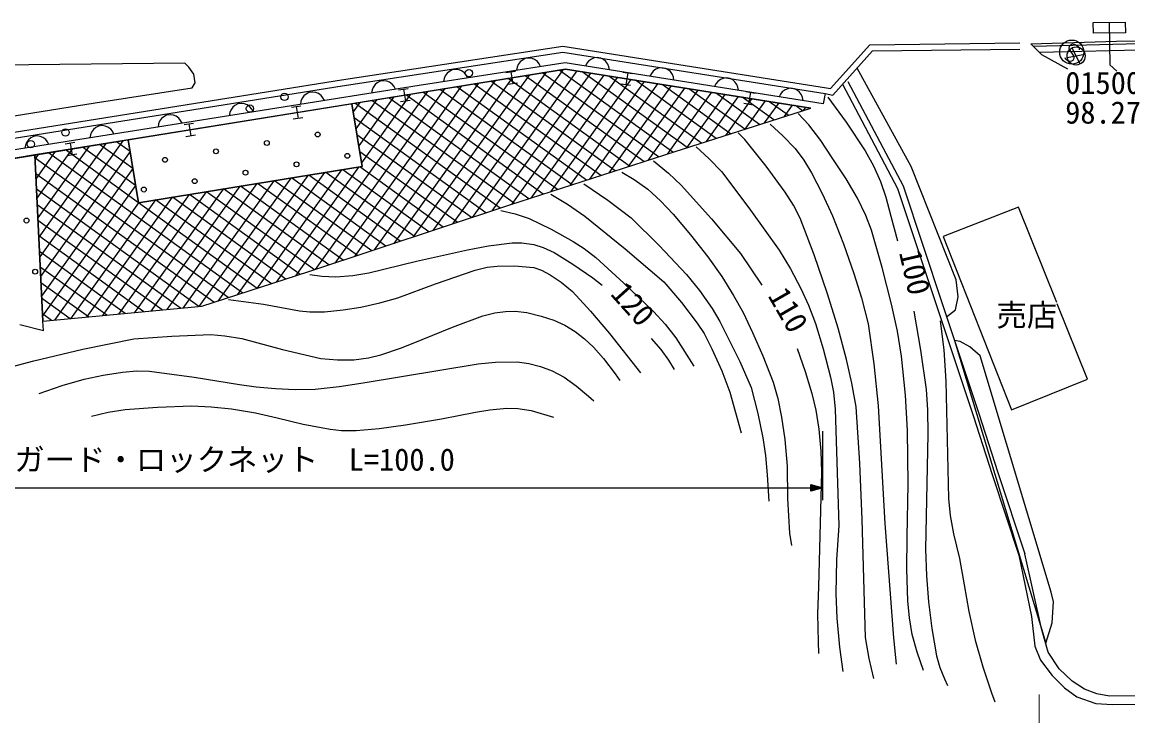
# Model space of a CAD drawing. Units: millimetres, scale not verified. Extents: x 40000 to 680000, y 20000 to 380000.
# Drawn here: x 368485 to 459416, y 234227 to 291243 of the extents above; entities that cross this region are included whole.
import ezdxf
from ezdxf.enums import TextEntityAlignment as Align

# ---------------------------------------------------------------- set-up
doc = ezdxf.new("R2010")
doc.units = ezdxf.units.MM
doc.header["$LTSCALE"] = 1000
for name, color, linetype, lineweight in [('M-BGD', 7, 'Continuous', 25), ('M-STR-HTXT', 7, 'Continuous', 13), ('M-STR-STRC', 7, 'Continuous', 25)]:
    doc.layers.add(name, color=color, linetype=linetype, lineweight=lineweight)
doc.styles.add('ＭＳ ゴシック', font='')
doc.styles.get('ＭＳ ゴシック').set_extended_font_data('MS Gothic')

msp = doc.modelspace()

# ---------------------------------------------------------------- linework, layer by layer
at = {"layer": 'M-BGD'}
for p, q in [((394737, 286495), (412941, 289280)), ((412941, 289280), (434632, 285856)), ((434965, 285786), (438193, 289390)), ((438193, 289390), (450518, 289534)), ((451438, 289463), (458475, 289667)), ((452350, 288549), (451438, 289463)), ((451637, 289264), (470651, 289733)), ((452125, 288774), (470622, 289231)), ((458475, 289667), (471637, 289870)), ((394814, 285999), (412940, 288773)), ((394814, 285999), (412940, 288773)), ((410165, 288293), (409849, 288244)), ((410415, 288250), (410165, 288293)), ((412940, 288773), (434529, 285365)), ((412940, 288773), (434529, 285365)), ((415515, 288296), (415299, 288208)), ((415764, 288338), (415515, 288296)), ((416080, 288288), (415764, 288338)), ((416305, 288171), (416080, 288288)), ((435144, 285235), (438418, 288891)), ((438418, 288891), (450524, 289032)), ((454476, 287380), (452350, 288549)), ((454422, 288327), (455889, 288597)), ((455489, 287795), (454821, 289129)), ((381878, 287877), (340930, 287416)), ((377864, 281676), (413159, 287377)), ((382199, 287554), (381878, 287877)), ((382613, 286954), (382199, 287554)), ((413159, 287377), (395601, 284541)), ((413137, 287901), (401131, 286038)), ((404162, 287362), (403846, 287313)), ((412964, 287346), (403884, 274660)), ((404412, 287319), (404162, 287362)), ((409190, 287532), (409147, 287282)), ((409278, 287749), (409190, 287532)), ((409445, 287978), (409278, 287749)), ((409624, 288128), (409445, 287978)), ((409849, 288244), (409624, 288128)), ((410631, 288162), (410415, 288250)), ((410859, 287994), (410631, 288162)), ((411008, 287814), (410859, 287994)), ((411124, 287588), (411008, 287814)), ((434371, 284533), (413137, 287901)), ((413159, 287377), (433357, 284184)), ((433357, 284184), (413159, 287377)), ((414920, 287862), (414804, 287636)), ((415070, 288041), (414920, 287862)), ((415299, 288208), (415070, 288041)), ((416484, 288020), (416305, 288171)), ((416650, 287791), (416484, 288020)), ((416737, 287574), (416650, 287791)), ((416779, 287323), (416737, 287574)), ((420607, 287366), (420379, 287199)), ((420823, 287454), (420607, 287366)), ((421073, 287496), (420823, 287454)), ((421389, 287445), (421073, 287496)), ((421613, 287329), (421389, 287445)), ((441588, 279372), (437144, 287468)), ((365608, 281858), (394737, 286495)), ((382705, 286262), (382613, 286954)), ((407396, 286446), (397426, 272517)), ((408788, 286671), (399041, 273053)), ((410180, 286896), (400655, 273589)), ((411572, 287121), (402269, 274124)), ((403187, 286601), (403144, 286351)), ((403275, 286818), (403187, 286601)), ((403442, 287047), (403275, 286818)), ((403621, 287197), (403442, 287047)), ((403846, 287313), (403621, 287197)), ((404628, 287231), (404412, 287319)), ((404856, 287063), (404628, 287231)), ((405005, 286883), (404856, 287063)), ((405120, 286657), (405005, 286883)), ((414110, 287227), (405498, 275195)), ((415216, 287052), (407113, 275731)), ((408273, 287096), (409062, 287224)), ((418441, 279401), (408441, 286615)), ((408667, 287160), (408826, 286169)), ((416322, 286877), (408726, 276265)), ((419624, 279783), (409840, 286841)), ((417428, 286702), (410327, 276782)), ((420808, 280165), (411240, 287067)), ((418534, 286528), (411928, 277299)), ((421991, 280547), (412640, 287293)), ((423178, 280927), (414540, 287159)), ((424364, 281307), (416734, 286812)), ((417891, 287137), (418681, 287012)), ((418286, 287075), (418130, 286083)), ((425551, 281687), (418927, 286465)), ((420229, 287020), (420112, 286794)), ((420379, 287199), (420229, 287020)), ((421792, 287178), (421613, 287329)), ((421959, 286949), (421792, 287178)), ((422046, 286732), (421959, 286949)), ((422087, 286481), (422046, 286732)), ((425916, 286524), (425687, 286357)), ((426132, 286612), (425916, 286524)), ((426382, 286654), (426132, 286612)), ((426698, 286603), (426382, 286654)), ((426922, 286487), (426698, 286603)), ((427101, 286336), (426922, 286487)), ((365686, 281363), (394814, 285999)), ((365686, 281363), (394814, 285999)), ((374479, 284601), (382475, 285847)), ((401131, 286038), (377726, 282314)), ((382475, 285847), (382705, 286262)), ((401827, 285547), (390977, 270388)), ((403219, 285772), (392583, 270911)), ((404611, 285997), (394197, 271446)), ((406004, 286221), (395812, 271982)), ((397259, 285666), (397218, 285416)), ((397346, 285883), (397259, 285666)), ((397513, 286113), (397346, 285883)), ((397691, 286263), (397513, 286113)), ((397916, 286380), (397691, 286263)), ((398232, 286431), (397916, 286380)), ((398481, 286389), (398232, 286431)), ((398698, 286302), (398481, 286389)), ((398926, 286135), (398698, 286302)), ((399076, 285955), (398926, 286135)), ((399193, 285730), (399076, 285955)), ((399449, 285671), (400239, 285798)), ((399844, 285735), (400003, 284744)), ((413706, 277872), (402841, 285711)), ((414890, 278255), (404241, 285937)), ((416073, 278637), (405641, 286163)), ((417257, 279019), (407041, 286389)), ((409221, 286233), (408431, 286105)), ((419639, 286353), (413529, 277815)), ((420745, 286178), (415130, 278332)), ((421851, 286003), (416731, 278849)), ((418525, 286021), (417735, 286146)), ((422957, 285828), (418332, 279366)), ((424063, 285653), (419933, 279882)), ((426738, 282066), (421121, 286118)), ((427925, 282446), (423315, 285772)), ((425537, 286178), (425421, 285952)), ((425687, 286357), (425537, 286178)), ((427267, 286107), (427101, 286336)), ((427354, 285890), (427267, 286107)), ((427396, 285639), (427354, 285890)), ((427990, 285541), (428780, 285416)), ((431224, 285682), (430996, 285515)), ((431441, 285770), (431224, 285682)), ((431690, 285812), (431441, 285770)), ((432006, 285761), (431690, 285812)), ((432231, 285644), (432006, 285761)), ((432409, 285494), (432231, 285644)), ((434632, 285856), (434965, 285786)), ((435954, 286139), (440466, 277581)), ((436396, 286374), (440927, 277779)), ((391408, 284735), (391367, 284484)), ((391495, 284952), (391408, 284735)), ((391661, 285182), (391495, 284952)), ((391840, 285332), (391661, 285182)), ((392065, 285449), (391840, 285332)), ((392381, 285499), (392065, 285449)), ((392630, 285458), (392381, 285499)), ((392846, 285370), (392630, 285458)), ((393075, 285204), (392846, 285370)), ((393225, 285024), (393075, 285204)), ((393341, 284799), (393225, 285024)), ((396259, 284647), (395710, 283879)), ((397651, 284872), (395939, 282480)), ((399043, 285097), (396169, 281081)), ((400435, 285322), (396398, 279681)), ((408972, 276344), (397242, 284806)), ((410155, 276726), (398642, 285032)), ((400397, 284808), (399608, 284680)), ((411339, 277108), (400042, 285258)), ((412522, 277490), (401442, 285484)), ((425169, 285479), (421534, 280399)), ((426275, 285304), (423132, 280913)), ((427381, 285129), (424729, 281424)), ((429112, 282826), (425509, 285425)), ((428487, 284954), (426326, 281935)), ((430298, 283206), (427703, 285078)), ((429593, 284779), (427923, 282446)), ((428385, 285478), (428229, 284487)), ((431485, 283586), (429897, 284731)), ((430846, 285336), (430730, 285110)), ((430996, 285515), (430846, 285336)), ((432576, 285265), (432409, 285494)), ((432663, 285047), (432576, 285265)), ((432705, 284797), (432663, 285047)), ((434529, 285365), (434371, 284533)), ((434529, 285365), (435144, 285235)), ((434754, 285076), (436243, 283012)), ((356923, 281833), (374479, 284601)), ((395601, 284541), (377207, 281570)), ((385557, 283804), (385515, 283553)), ((385644, 284021), (385557, 283804)), ((385810, 284251), (385644, 284021)), ((385989, 284401), (385810, 284251)), ((386213, 284518), (385989, 284401)), ((386529, 284568), (386213, 284518)), ((386779, 284527), (386529, 284568)), ((386995, 284439), (386779, 284527)), ((387224, 284272), (386995, 284439)), ((387374, 284093), (387224, 284272)), ((387490, 283868), (387374, 284093)), ((390625, 284246), (391415, 284373)), ((391020, 284309), (391179, 283318)), ((395601, 284541), (396449, 279373)), ((396449, 279373), (395601, 284541)), ((407795, 275957), (395842, 284580)), ((422201, 280615), (433357, 284184)), ((428624, 284424), (427834, 284549)), ((430699, 284605), (429520, 282957)), ((431805, 284430), (431116, 283468)), ((432672, 283965), (432091, 284385)), ((433176, 282806), (432305, 283735)), ((432911, 284255), (432713, 283979)), ((379706, 282873), (379664, 282622)), ((379793, 283090), (379706, 282873)), ((379959, 283319), (379793, 283090)), ((380138, 283470), (379959, 283319)), ((380362, 283587), (380138, 283470)), ((380678, 283637), (380362, 283587)), ((380928, 283595), (380678, 283637)), ((381144, 283508), (380928, 283595)), ((381373, 283341), (381144, 283508)), ((381522, 283162), (381373, 283341)), ((381639, 282936), (381522, 283162)), ((381802, 282820), (382591, 282948)), ((382197, 282884), (382355, 281893)), ((391574, 283382), (390784, 283255)), ((406621, 275568), (395791, 283381)), ((430004, 282859), (431042, 281909)), ((434163, 281518), (433176, 282806)), ((436243, 283012), (437808, 280657)), ((377726, 282314), (356335, 278906)), ((369731, 281894), (369415, 281843)), ((369980, 281852), (369731, 281894)), ((374106, 281981), (374065, 281730)), ((374193, 282198), (374106, 281981)), ((374359, 282428), (374193, 282198)), ((374538, 282578), (374359, 282428)), ((374762, 282695), (374538, 282578)), ((375078, 282746), (374762, 282695)), ((375328, 282704), (375078, 282746)), ((375544, 282616), (375328, 282704)), ((375773, 282450), (375544, 282616)), ((375923, 282270), (375773, 282450)), ((376039, 282045), (375923, 282270)), ((382750, 281957), (381961, 281829)), ((405448, 275179), (396021, 281979)), ((427909, 281592), (427370, 282152)), ((431042, 281909), (432045, 280848)), ((356452, 278211), (377864, 281676)), ((368758, 281129), (368717, 280878)), ((368845, 281346), (368758, 281129)), ((369012, 281576), (368845, 281346)), ((369190, 281726), (369012, 281576)), ((369415, 281843), (369190, 281726)), ((377207, 281570), (369539, 280329)), ((373986, 281048), (369780, 275172)), ((375378, 281274), (369856, 273558)), ((376771, 281499), (369932, 271944)), ((370196, 281765), (369980, 281852)), ((370425, 281598), (370196, 281765)), ((370575, 281418), (370425, 281598)), ((370692, 281193), (370575, 281418)), ((372037, 281241), (372826, 281369)), ((372432, 281305), (372591, 280314)), ((377592, 279207), (374847, 281188)), ((377364, 280608), (376246, 281414)), ((378049, 276405), (377207, 281570)), ((377207, 281570), (378049, 276405)), ((423919, 280982), (424962, 280041)), ((429663, 279408), (427909, 281592)), ((435050, 280177), (434163, 281518)), ((369539, 280329), (356451, 278211)), ((369539, 280329), (370180, 266654)), ((370180, 266654), (369539, 280329)), ((369809, 280372), (369553, 280015)), ((371201, 280598), (369629, 278401)), ((372594, 280823), (369705, 276787)), ((377364, 280608), (370007, 270330)), ((386626, 268981), (370649, 280508)), ((378049, 276405), (372048, 280735)), ((372985, 280378), (372196, 280250)), ((377821, 277806), (373447, 280961)), ((404274, 274789), (396251, 280577)), ((408597, 276223), (422201, 280615)), ((432045, 280848), (432760, 279885)), ((436242, 278372), (435050, 280177)), ((437808, 280657), (438495, 279429)), ((385443, 268599), (369551, 280064)), ((377592, 279207), (370083, 268715)), ((396449, 279373), (378049, 276405)), ((378049, 276405), (396449, 279373)), ((396142, 279323), (389376, 269870)), ((403101, 274400), (396251, 279341)), ((420394, 279836), (421638, 278823)), ((424962, 280041), (426027, 278935)), ((431229, 277272), (429663, 279408)), ((432760, 279885), (433391, 278856)), ((438495, 279429), (439075, 278155)), ((445306, 270050), (441588, 279372)), ((384260, 268217), (369611, 278785)), ((390575, 278426), (383022, 267872)), ((391967, 278650), (384571, 268317)), ((393359, 278874), (386173, 268835)), ((394750, 279099), (387774, 269352)), ((398406, 272843), (390651, 278438)), ((399580, 273232), (392051, 278664)), ((400753, 273621), (393451, 278889)), ((401927, 274011), (394851, 279115)), ((417793, 278918), (418829, 278308)), ((418829, 278308), (419951, 277504)), ((421638, 278823), (422675, 277848)), ((426027, 278935), (428394, 275802)), ((433391, 278856), (434280, 277156)), ((437176, 276785), (436242, 278372)), ((383024, 267873), (369671, 277506)), ((377821, 277806), (370159, 267101)), ((385008, 277528), (377739, 267371)), ((386400, 277752), (379059, 267497)), ((387792, 277977), (380380, 267622)), ((389183, 278201), (381701, 267747)), ((393712, 271285), (385050, 277534)), ((394886, 271675), (386450, 277760)), ((396059, 272064), (387850, 277986)), ((397233, 272453), (389251, 278212)), ((414676, 277953), (416643, 276612)), ((419951, 277504), (420990, 276559)), ((422675, 277848), (425170, 275066)), ((439075, 278155), (439517, 276861)), ((440466, 277581), (443696, 267877)), ((440927, 277779), (444170, 268036)), ((379441, 276630), (372456, 266870)), ((380833, 276854), (373776, 266995)), ((382224, 277079), (375097, 267121)), ((383616, 277303), (376418, 267246)), ((388993, 269746), (379449, 276631)), ((390176, 270129), (380850, 276857)), ((391359, 270511), (382250, 277083)), ((392538, 270896), (383650, 277309)), ((411968, 277106), (413340, 276276)), ((416643, 276612), (418565, 275164)), ((420990, 276559), (422034, 275454)), ((431920, 276187), (431229, 277272)), ((434280, 277156), (435116, 275333)), ((437873, 275337), (437176, 276785)), ((439517, 276861), (439928, 275307)), ((381510, 267729), (369731, 276226)), ((378049, 276405), (371135, 266745)), ((387810, 269364), (378049, 276405)), ((392075, 270742), (408597, 276223)), ((407849, 275759), (409021, 275492)), ((413340, 276276), (414749, 275294)), ((428394, 275802), (430741, 272507)), ((432470, 275142), (431920, 276187)), ((450420, 276031), (444237, 273612)), ((453560, 268198), (450420, 276031)), ((379995, 267585), (369791, 274947)), ((409021, 275492), (410190, 275103)), ((410190, 275103), (411991, 274221)), ((414749, 275294), (418076, 272609)), ((418565, 275164), (420864, 272891)), ((422034, 275454), (423461, 273774)), ((425170, 275066), (427551, 272228)), ((433623, 272115), (432470, 275142)), ((435116, 275333), (436030, 273014)), ((438338, 274155), (437873, 275337)), ((439928, 275307), (440462, 273280)), ((411991, 274221), (413798, 273223)), ((423461, 273774), (424862, 271960)), ((439219, 271068), (438338, 274155)), ((378481, 267442), (369851, 273668)), ((405111, 272528), (406838, 272856)), ((406838, 272856), (408771, 273114)), ((408771, 273114), (409575, 273102)), ((409575, 273102), (410569, 272957)), ((410569, 272957), (411337, 272724)), ((413798, 273223), (414713, 272630)), ((420864, 272891), (423133, 270498)), ((436030, 273014), (436871, 270591)), ((444237, 273612), (449836, 259383)), ((376967, 267298), (369911, 272389)), ((400916, 271600), (405111, 272528)), ((411337, 272724), (412241, 272303)), ((412241, 272303), (413764, 271363)), ((414713, 272630), (415658, 271890)), ((415658, 271890), (417971, 269802)), ((418076, 272609), (421262, 269890)), ((424862, 271960), (426022, 270325)), ((427551, 272228), (429327, 269634)), ((430741, 272507), (431678, 270964)), ((434723, 268906), (433623, 272115)), ((375453, 267154), (369971, 271109)), ((397007, 270629), (400916, 271600)), ((405752, 270861), (406722, 271100)), ((406722, 271100), (407546, 271195)), ((407546, 271195), (408974, 271215)), ((408974, 271215), (410567, 271081)), ((410567, 271081), (411185, 270856)), ((413764, 271363), (415416, 270217)), ((439966, 268060), (439219, 271068)), ((383267, 267896), (392075, 270742)), ((392148, 270506), (393137, 270355)), ((393137, 270355), (394282, 270299)), ((394282, 270299), (395681, 270413)), ((395681, 270413), (397007, 270629)), ((402468, 269748), (405752, 270861)), ((411185, 270856), (411895, 270473)), ((411895, 270473), (412800, 269875)), ((415416, 270217), (416184, 269613)), ((423133, 270498), (424186, 269188)), ((426022, 270325), (426996, 268788)), ((431678, 270964), (432534, 269354)), ((436871, 270591), (437505, 268580)), ((373939, 267011), (370031, 269830)), ((399388, 268595), (402468, 269748)), ((412800, 269875), (413742, 269103)), ((417971, 269802), (420412, 267447)), ((421262, 269890), (422695, 268213)), ((424186, 269188), (425227, 267712)), ((432534, 269354), (433158, 267981)), ((445466, 268667), (445306, 270050)), ((372425, 266867), (370091, 268551)), ((385469, 268458), (388339, 268050)), ((397893, 268162), (399388, 268595)), ((413742, 269103), (415238, 267485)), ((426996, 268788), (427775, 267368)), ((435584, 266090), (434723, 268906)), ((437505, 268580), (438059, 266458)), ((445242, 267605), (445466, 268667)), ((370180, 266654), (383267, 267896)), ((388339, 268050), (391282, 267525)), ((391282, 267525), (392151, 267441)), ((392151, 267441), (393353, 267445)), ((393353, 267445), (394877, 267586)), ((394877, 267586), (396327, 267822)), ((396327, 267822), (397893, 268162)), ((406379, 267109), (407346, 267360)), ((407346, 267360), (408230, 267472)), ((408230, 267472), (409033, 267478)), ((409033, 267478), (409996, 267368)), ((409996, 267368), (411164, 267089)), ((415238, 267485), (416780, 265659)), ((420412, 267447), (421359, 266413)), ((422695, 268213), (424010, 266507)), ((425227, 267712), (425867, 266639)), ((427775, 267368), (428549, 265737)), ((433158, 267981), (433717, 266478)), ((440459, 265838), (439966, 268060)), ((441812, 267485), (442369, 264270)), ((443696, 267877), (446682, 258922)), ((444170, 268036), (447157, 259076)), ((444507, 267026), (445242, 267605)), ((456083, 261904), (453605, 268086)), ((370911, 266723), (370151, 267272)), ((370240, 265897), (370180, 266654)), ((403872, 266186), (406379, 267109)), ((411164, 267089), (412200, 266739)), ((412200, 266739), (413112, 266334)), ((424010, 266507), (424561, 265640)), ((425867, 266639), (426583, 265204)), ((433717, 266478), (434365, 264398)), ((438059, 266458), (438512, 263164)), ((443993, 266696), (444268, 264302)), ((368310, 266382), (370240, 265897)), ((380799, 265444), (384008, 265557)), ((384008, 265557), (385164, 265470)), ((401386, 265152), (403872, 266186)), ((413112, 266334), (413969, 265815)), ((413969, 265815), (414745, 265217)), ((416780, 265659), (419346, 262423)), ((421359, 266413), (422248, 265286)), ((424561, 265640), (425210, 264394)), ((428549, 265737), (429395, 263828)), ((436264, 263517), (435584, 266090)), ((440811, 263793), (440459, 265838)), ((373473, 264353), (377670, 265221)), ((377670, 265221), (380799, 265444)), ((385164, 265470), (386546, 265239)), ((386546, 265239), (389894, 264345)), ((399689, 264465), (401386, 265152)), ((414745, 265217), (415473, 264527)), ((420224, 265254), (421016, 264346)), ((422248, 265286), (423730, 262981)), ((426583, 265204), (427500, 263351)), ((445626, 264998), (445157, 265077)), ((445157, 265077), (452665, 240199)), ((446427, 264548), (445626, 264998)), ((369456, 263411), (373473, 264353)), ((389894, 264345), (393039, 263611)), ((396966, 263644), (397981, 263888)), ((397981, 263888), (399689, 264465)), ((415473, 264527), (416282, 263609)), ((421016, 264346), (421652, 263466)), ((425210, 264394), (426014, 262584)), ((429395, 263828), (430238, 261650)), ((432207, 264432), (432886, 262536)), ((434365, 264398), (434974, 262063)), ((441121, 260597), (440811, 263793)), ((442369, 264270), (442819, 261056)), ((444268, 264302), (444455, 261745)), ((447261, 263808), (446427, 264548)), ((449440, 256623), (447261, 263808)), ((365835, 262443), (369456, 263411)), ((393039, 263611), (394417, 263495)), ((394417, 263495), (395776, 263484)), ((395776, 263484), (396966, 263644)), ((396543, 261594), (405991, 263162)), ((405991, 263162), (407404, 263295)), ((407404, 263295), (409203, 263330)), ((409203, 263330), (410155, 263196)), ((410155, 263196), (411124, 262939)), ((411124, 262939), (412078, 262576)), ((416282, 263609), (417251, 262331)), ((421652, 263466), (422097, 262683)), ((427500, 263351), (428433, 261223)), ((436717, 261562), (436264, 263517)), ((438512, 263164), (438884, 259694)), ((371773, 261370), (373575, 261890)), ((373575, 261890), (375139, 262236)), ((375139, 262236), (376729, 262484)), ((376729, 262484), (377926, 262572)), ((377926, 262572), (378966, 262551)), ((378966, 262551), (382639, 262063)), ((382639, 262063), (386349, 261461)), ((412078, 262576), (413061, 262059)), ((413061, 262059), (414042, 261364)), ((417251, 262331), (417639, 261789)), ((426014, 262584), (426689, 260823)), ((432886, 262536), (433429, 260726)), ((434974, 262063), (435199, 260829)), ((449836, 259383), (456083, 261904)), ((369885, 260709), (371773, 261370)), ((386349, 261461), (387721, 261257)), ((387721, 261257), (389316, 261133)), ((389316, 261133), (390950, 261052)), ((390950, 261052), (392575, 261076)), ((392575, 261076), (394562, 261283)), ((394562, 261283), (396543, 261594)), ((414042, 261364), (415057, 260501)), ((428433, 261223), (428984, 259085)), ((430238, 261650), (430618, 260297)), ((437059, 259625), (436717, 261562)), ((442819, 261056), (442934, 259376)), ((444455, 261745), (444661, 252093)), ((415057, 260501), (415487, 260113)), ((426689, 260823), (427626, 257501)), ((430618, 260297), (430936, 258774)), ((433429, 260726), (433756, 259360)), ((435199, 260829), (435341, 259432)), ((441302, 257684), (441121, 260597)), ((374189, 258846), (375551, 259176)), ((375551, 259176), (376947, 259404)), ((376947, 259404), (379626, 259606)), ((379626, 259606), (382433, 259702)), ((382433, 259702), (384032, 259639)), ((384032, 259639), (385717, 259466)), ((385717, 259466), (387689, 259129)), ((402977, 258634), (405765, 259182)), ((405765, 259182), (406950, 259388)), ((406950, 259388), (408344, 259515)), ((408344, 259515), (409238, 259491)), ((409238, 259491), (410339, 259327)), ((410339, 259327), (412185, 258772)), ((433756, 259360), (434011, 257786)), ((435341, 259432), (435638, 249861)), ((437366, 254985), (437059, 259625)), ((438884, 259694), (439425, 250040)), ((442934, 259376), (442953, 257369)), ((387689, 259129), (389448, 258728)), ((389448, 258728), (391600, 258208)), ((400020, 258159), (402977, 258634)), ((428984, 259085), (429400, 257070)), ((430936, 258774), (431200, 256938)), ((446682, 258922), (448248, 254058)), ((447157, 259076), (448722, 254216)), ((391600, 258208), (393814, 257785)), ((393814, 257785), (394745, 257692)), ((394745, 257692), (395944, 257687)), ((395944, 257687), (397842, 257853)), ((397842, 257853), (400020, 258159)), ((434011, 257786), (434163, 255985)), ((434344, 251968), (434344, 257618)), ((441342, 253268), (441302, 257684)), ((442953, 257369), (442768, 247932)), ((429400, 257070), (429615, 255626)), ((431200, 256938), (431399, 254738)), ((453094, 244396), (449440, 256623)), ((429615, 255626), (429740, 254025)), ((434163, 255985), (434208, 254276)), ((431399, 254738), (431434, 252103)), ((437563, 250356), (437366, 254985)), ((429740, 254025), (429889, 251876)), ((434208, 254276), (433974, 244825)), ((448248, 254058), (450450, 247422)), ((448722, 254216), (450934, 247552)), ((334686, 252971), (434344, 252971)), ((433344, 252690), (433344, 253252)), ((433344, 253252), (434344, 252971)), ((434344, 252971), (433344, 252690)), ((433384, 252771), (433384, 253172)), ((433384, 253172), (434064, 252971)), ((434064, 252971), (433384, 252771)), ((433424, 252851), (433424, 253092)), ((433424, 253092), (433904, 252971)), ((433904, 252971), (433424, 252851)), ((433464, 252931), (433464, 253012)), ((433464, 253012), (433664, 252971)), ((433664, 252971), (433464, 252931)), ((441270, 248939), (441342, 253268)), ((431434, 252103), (431589, 249252)), ((444661, 252093), (444807, 250695)), ((437829, 240659), (437563, 250356)), ((444807, 250695), (445082, 249195)), ((431589, 249252), (431745, 248227)), ((435638, 249861), (435463, 247056)), ((439425, 250040), (440152, 240650)), ((445082, 249195), (445557, 247169)), ((441244, 246291), (441270, 248939)), ((442768, 247932), (442852, 245726)), ((450450, 247422), (451478, 242385)), ((452325, 241403), (450934, 247552)), ((435463, 247056), (435405, 244291)), ((445557, 247169), (445947, 244996)), ((441321, 243681), (441244, 246291)), ((442852, 245726), (443031, 243598)), ((433974, 244825), (433905, 242618)), ((445947, 244996), (446328, 242801)), ((435405, 244291), (435494, 242270)), ((453286, 243591), (453094, 244396)), ((441446, 242291), (441321, 243681)), ((443031, 243598), (443296, 241407)), ((446328, 242801), (446852, 240451)), ((453190, 241886), (453286, 243591)), ((433905, 242618), (433937, 240300)), ((435494, 242270), (435710, 239871)), ((441676, 240905), (441446, 242291)), ((451478, 242385), (451772, 239968)), ((452665, 240199), (453190, 241886)), ((443296, 241407), (443682, 239159)), ((452870, 239472), (452325, 241403)), ((433937, 240300), (433974, 239349)), ((438136, 238936), (437829, 240659)), ((440152, 240650), (440357, 238466)), ((442076, 239458), (441676, 240905)), ((446852, 240451), (447490, 238250)), ((435710, 239871), (435978, 237866)), ((442620, 237944), (442076, 239458)), ((443682, 239159), (443956, 238205)), ((451772, 239968), (452237, 238813)), ((453767, 238088), (452870, 239472)), ((438538, 237307), (438136, 238936)), ((447490, 238250), (448211, 236133)), ((452237, 238813), (453191, 237535)), ((443956, 238205), (444330, 237276)), ((453191, 237535), (454194, 236528)), ((454825, 237091), (453767, 238088)), ((444330, 237276), (444586, 236715)), ((454194, 236528), (455222, 235791)), ((455851, 236415), (454825, 237091)), ((448211, 236133), (448483, 235370)), ((455222, 235791), (456788, 235251)), ((456876, 236029), (455851, 236415)), ((457902, 235836), (456876, 236029)), ((466658, 235900), (457902, 235836)), ((456788, 235251), (458158, 235152)), ((458158, 235152), (460734, 235202))]:
    msp.add_line(p, q, dxfattribs=at)
msp.add_lwpolyline([(454238, 288339), (454260, 288261), (454312, 288196), (454397, 288131), (454535, 288062), (454667, 288036), (454799, 288054), (454906, 288123), (454962, 288224), (454991, 288293), (455000, 288400), (454962, 288481), (454615, 289006), (454601, 289113), (454621, 289243), (454684, 289346), (454757, 289415), (454860, 289465), (455019, 289436), (455225, 289333), (455308, 289275), (455373, 289192), (455411, 289090), (455422, 288956)], dxfattribs=at)
for centre, radius in [((454803, 288778), 995), ((455156, 288463), 746)]:
    msp.add_circle(centre, radius, dxfattribs=at)
for centre, major_axis in [((405228, 287056), (0, 301)), ((390060, 285096), (0, 301)), ((387218, 284134), (0, 301)), ((372050, 282174), (0, 301)), ((392793, 282005), (0, 201)), ((369208, 281211), (0, 301)), ((388608, 281313), (0, 201)), ((380237, 279929), (0, 201)), ((384423, 280621), (0, 201)), ((395230, 280250), (0, 201)), ((391045, 279558), (0, 201)), ((382675, 278174), (0, 201)), ((386860, 278866), (0, 201)), ((378489, 277482), (0, 201)), ((368842, 274935), (0, 201)), ((369555, 270737), (0, 201))]:
    msp.add_ellipse(centre, major_axis=major_axis, ratio=0.996046, dxfattribs=at)
at = {"layer": 'M-STR-HTXT'}
msp.add_line((452134, 226991), (452134, 235981), dxfattribs=at)
at = {"layer": 'M-STR-STRC'}
for p, q in [((457886, 291225), (457932, 287734)), ((457933, 287726), (458514, 287215))]:
    msp.add_line(p, q, dxfattribs=at)
msp.add_lwpolyline([(456574, 291208), (459198, 291243), (459210, 290368), (456585, 290333)], close=True, dxfattribs=at)

# ---------------------------------------------------------------- texts
at = {"layer": 'M-BGD', "style": 'ＭＳ ゴシック'}
for s, p in [('015004-05', (454262, 284788)), ('98.27', (454262, 282353)), ('売店', (448605, 265698)), ('ストンガード・ロックネット\u3000L=100.0', (360338, 253826))]:
    msp.add_text(s, height=1833, dxfattribs=at).set_placement(p, align=Align.BOTTOM_LEFT)
for s, rotation, p in [('100', 283, (440052, 272189)), ('120', 311.9, (416381, 268496)), ('110', 300, (429288, 268489))]:
    msp.add_text(s, height=1833, rotation=rotation, dxfattribs=at).set_placement(p, align=Align.BOTTOM_LEFT)

doc.saveas('drawing.dxf')
